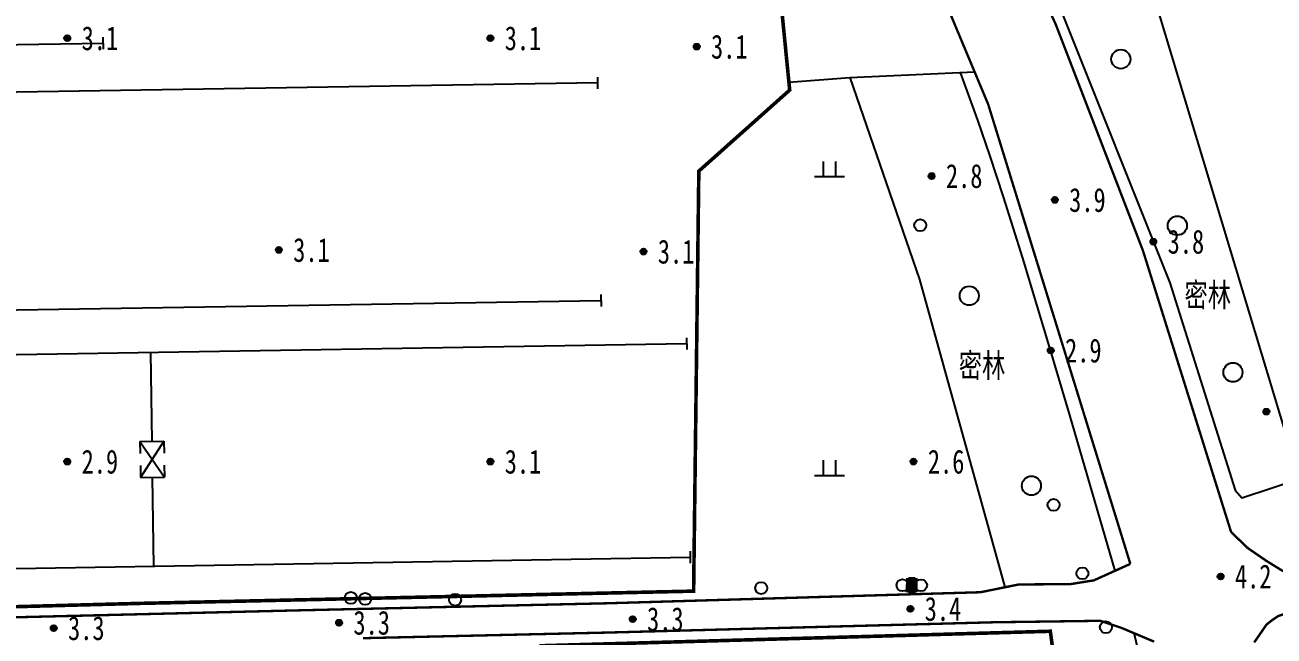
# Model space of a CAD drawing. Header units: metres. Extents: x 494039 to 619385, y 3351420 to 3402703.
# Drawn here: x 588148 to 588357.1, y 3393525.6 to 3393627.9 of the extents above; entities that cross this region are included whole.
import ezdxf
from ezdxf.enums import TextEntityAlignment as Align

# ---------------------------------------------------------------- set-up
doc = ezdxf.new("R2010")
doc.units = ezdxf.units.M
for name, pattern in [('2430', [0]), ('8521', [0]), ('9610', [0])]:
    doc.linetypes.add(name, pattern=pattern)
for name, color, linetype in [('321503', 8, 'Continuous'), ('380201', 8, '2430'), ('420500', 8, 'Continuous'), ('510301', 8, 'Continuous'), ('510402', 8, 'Continuous'), ('720100', 8, 'Continuous'), ('760201', 8, '8521'), ('810100', 8, '9610'), ('810302', 8, 'Continuous'), ('810501', 8, 'Continuous')]:
    doc.layers.add(name, color=color, linetype=linetype)

# ---------------------------------------------------------------- blocks, each defined once
blk = doc.blocks.new('gc170')
at = {"linetype": 'Continuous'}
blk.add_circle((0, 0), 0.5, dxfattribs=at)
blk = doc.blocks.new('p_point')
for radius in [0.25, 0.2, 0.15, 0.1, 0.05]:
    blk.add_circle((0, 0), radius)
blk.add_point((0, 0))
blk = doc.blocks.new('v1')
blk.add_circle((0, 0), 0.8)
blk = doc.blocks.new('vm')
at = {"linetype": 'Continuous'}
for p, q in [((-0.5, 0), (-0.5, 1.3)), ((0.5, 1.3), (0.5, 0)), ((1.25, 0), (-1.25, 0))]:
    blk.add_line(p, q, dxfattribs=at)
blk = doc.blocks.new('GC085')
blk.add_line((0, -0.4), (0, 0.4))
blk = doc.blocks.new('1-3&1-4')
at = {"layer": '321503', "color": 8, "linetype": 'Continuous'}
for p, q in [((588004.3539, 3393622.5996), (588161.0213, 3393624.8257)), ((588243.8247, 3393618.1771), (588009.3976, 3393614.4368)), ((588009.9785, 3393578.0326), (588244.4056, 3393581.7729)), ((588258.7408, 3393574.5533), (588079.1842, 3393571.5738)), ((588168.9625, 3393573.0636), (588169.2093, 3393558.1921)), ((588167.2096, 3393558.1589), (588171.209, 3393558.2253)), ((588167.2096, 3393558.1589), (588171.3085, 3393552.2261)), ((588167.2096, 3393558.1589), (588167.2427, 3393556.1592)), ((588171.209, 3393558.2253), (588167.3091, 3393552.1597)), ((588171.209, 3393558.2253), (588171.2422, 3393556.2255)), ((588167.2759, 3393554.1595), (588167.3091, 3393552.1597)), ((588167.3091, 3393552.1597), (588171.3085, 3393552.2261)), ((588169.5556, 3393537.3215), (588169.3088, 3393552.1929)), ((588171.2754, 3393554.2258), (588171.3085, 3393552.2261)), ((588079.7773, 3393535.8317), (588259.3339, 3393538.8112))]:
    blk.add_line(p, q, dxfattribs=at)
at = {"layer": '380201', "color": 8, "linetype": '2430', "const_width": 0.6, "flags": 128}
for points in [[(588034.3581, 3393563.9933), (588034.8208, 3393563.2685), (588052.6782, 3393553.0784), (588053.8349, 3393533.961), (588062.5833, 3393528.3087), (588167.0508, 3393531.0903), (588259.9218, 3393533.1429), (588260.792, 3393603.4307), (588276.0085, 3393616.9916), (588274.5945, 3393631.2298), (588261.4125, 3393633.5969), (588244.1285, 3393633.4739)], [(588323.0283, 3393501.3366), (588319.6521, 3393526.4294), (588234.3575, 3393524.0064), (588232.8725, 3393470.0719), (588231.8339, 3393426.5545), (588336.2658, 3393430.8512), (588324.1103, 3393492.4245)]]:
    blk.add_lwpolyline(points, dxfattribs=at)
at = {"layer": '420500', "color": 8, "linetype": 'Continuous', "const_width": 0.4, "flags": 128}
for points in [[(588164.1384, 3393842.8314), (588177.8276, 3393826.8354), (588184.0042, 3393819.7398), (588210.6285, 3393787.5425), (588223.8691, 3393770.1534), (588244.652, 3393738.3623), (588265.4422, 3393705.8434), (588274.4337, 3393689.495), (588289.3548, 3393660.3753), (588297.8457, 3393641.8202), (588309.242, 3393614.6257), (588333.0543, 3393537.7042)], [(588319.6836, 3393629.8975), (588320.5181, 3393628.0894), (588335.165, 3393590.1234), (588349.9282, 3393543.023)], [(588475.9699, 3393536.9144), (588367.9686, 3393534.6963), (588362.5595, 3393535.1244), (588358.4981, 3393536.5636), (588355.7482, 3393538.2638), (588352.7108, 3393540.353), (588349.9282, 3393543.023)], [(588333.0543, 3393537.7042), (588326.947, 3393534.9484), (588323.0082, 3393534.3153), (588314.3733, 3393534.2598), (588307.9645, 3393532.96), (588245.4622, 3393531.111), (588194.0404, 3393529.934), (588134.0673, 3393528.4687), (588054.7022, 3393526.0131)], [(588353.7916, 3393524.5578), (588355.8701, 3393527.5645), (588356.873, 3393528.3491), (588357.8632, 3393528.9937), (588358.881, 3393529.3297), (588368.1174, 3393529.6892), (588497.8813, 3393532.3546), (588605.3244, 3393535.0467), (588701.3745, 3393537.3427), (588721.9258, 3393537.9424), (588723.2632, 3393537.5391), (588724.4405, 3393536.7062)], [(588204.5662, 3393525.274), (588245.5834, 3393526.2129), (588310.2891, 3393527.9347), (588328.0426, 3393528.1781), (588331.5832, 3393526.9863), (588337.0429, 3393524.6864)]]:
    blk.add_lwpolyline(points, dxfattribs=at)
at = {"layer": '510402', "color": 8, "linetype": 'Continuous'}
for p, q in [((588295.9149, 3393535.3303), (588295.8978, 3393532.9304)), ((588297.014, 3393535.3225), (588295.9149, 3393535.3303)), ((588296.9969, 3393532.9226), (588297.014, 3393535.3225)), ((588295.8978, 3393532.9304), (588296.9969, 3393532.9226))]:
    blk.add_line(p, q, dxfattribs=at)
at = {"layer": '510402', "color": 8, "linetype": 'Continuous', "const_width": 2.4, "flags": 128}
blk.add_lwpolyline([(588297.4559, 3393534.1193), (588295.4559, 3393534.1336)], dxfattribs=at)
at = {"layer": '760201', "color": 8, "linetype": '8521', "flags": 128}
for points in [[(588321.4003, 3393630.349), (588339.667, 3393584.7157), (588350.5974, 3393550.0229), (588351.7318, 3393548.7815), (588361.3926, 3393551.9464)], [(588330.5352, 3393536.5675), (588322.9322, 3393562.6105), (588319.8739, 3393572.9008), (588315.0377, 3393588.8832), (588311.8254, 3393599.1235), (588309.5916, 3393605.9197), (588307.4981, 3393611.9496), (588304.6353, 3393619.9503)], [(588351.7315, 3393429.7625), (588349.92, 3393441.2163), (588348.2818, 3393452.1115), (588347.3604, 3393458.9222), (588345.4267, 3393474.5379), (588344.6328, 3393479.8808), (588344.122, 3393482.7806), (588343.6212, 3393485.2822), (588342.5914, 3393489.8476), (588337.9121, 3393508.447), (588333.6963, 3393526.0962)]]:
    blk.add_lwpolyline(points, dxfattribs=at)
at = {"layer": '810100', "color": 8, "linetype": '9610', "flags": 128}
for points in [[(588361.3926, 3393551.9464), (588336.8197, 3393633.3528)], [(588275.8762, 3393618.3236), (588286.0617, 3393619.0688), (588306.9643, 3393620.0608)], [(588286.0617, 3393619.0688), (588297.7303, 3393585.2838), (588312.0091, 3393533.7803)]]:
    blk.add_lwpolyline(points, dxfattribs=at)
at = {"layer": '321503', "color": 8, "linetype": 'Continuous', "xscale": 2.5, "yscale": 2.5}
for p, rotation in [((588161.0213, 3393624.8257), 180.8140656706366), ((588243.8247, 3393618.1771), 180.9140804209295), ((588244.4056, 3393581.7729), 180.9140804209295), ((588258.7408, 3393574.5533), 180.9506590628905), ((588259.3339, 3393538.8112), 180.9506590628905)]:
    blk.add_blockref('GC085', p, dxfattribs=dict(at, rotation=rotation))
at = {"layer": '510301', "color": 8, "linetype": 'Continuous', "xscale": 2, "yscale": 2}
for p in [(588297.8765, 3393594.3629, 11.7352), (588320.1996, 3393547.564, 9.0268), (588325.0229, 3393536.1205, 4.8598), (588271.2379, 3393533.6529, 4.1157), (588202.5187, 3393532.0208, 6.4581), (588204.9137, 3393531.8466, 6.5296), (588219.982, 3393531.7081, 6.3153), (588328.9654, 3393527.1075, 4.458)]:
    blk.add_blockref('gc170', p, dxfattribs=at)
at = {"layer": '510402', "color": 8, "linetype": 'Continuous', "xscale": 2, "yscale": 2}
for p in [(588294.9064, 3393534.1375), (588298.0054, 3393534.1154)]:
    blk.add_blockref('gc170', p, dxfattribs=at)
at = {"layer": '720100', "color": 8, "linetype": 'Continuous', "xscale": 2, "yscale": 2, "zscale": 2}
for p in [(588155.0343, 3393625.6694, 3.1053), (588225.8891, 3393625.6695, 3.1281), (588260.4347, 3393624.2544, 3.1142), (588299.7681, 3393602.6083, 2.8383), (588320.402, 3393598.6047, 3.9155), (588336.903, 3393591.6207, 3.7993), (588190.4616, 3393590.2421, 3.1337), (588251.5242, 3393589.9571, 3.1329), (588319.7147, 3393573.4137, 2.904), (588355.8293, 3393563.1774, 3.0771), (588155.0342, 3393554.8146, 2.9213), (588225.8889, 3393554.8147, 3.0784), (588296.7437, 3393554.8149, 2.5812), (588348.1669, 3393535.6006, 4.2463), (588296.2177, 3393530.1754, 3.3674), (588152.7599, 3393526.9539, 3.2689), (588200.5491, 3393527.8625, 3.2749), (588249.7204, 3393528.4592, 3.3245)]:
    blk.add_blockref('p_point', p, dxfattribs=at)
at = {"layer": '810302', "color": 8, "linetype": 'Continuous', "xscale": 2, "yscale": 2}
for p in [(588282.6887, 3393602.4577), (588282.6887, 3393552.4577)]:
    blk.add_blockref('vm', p, dxfattribs=at)
at = {"layer": '810501', "color": 8, "linetype": 'Continuous', "xscale": 2, "yscale": 2}
for p in [(588331.456, 3393622.1694, 3.8955), (588340.9244, 3393594.307, 3.8955), (588306.0753, 3393582.573, 4.0181), (588350.2377, 3393569.7537, 3.8955), (588316.4896, 3393550.7881, 3.8991)]:
    blk.add_blockref('v1', p, dxfattribs=at)
at = {"color": 8, "linetype": 'Continuous', "width": 0.75}
for p in [(588346.0113, 3393582.804), (588308.2173, 3393571.0205)]:
    blk.add_text('密林', height=4, dxfattribs=at).set_placement(p, align=Align.MIDDLE)
at = {"layer": '720100', "color": 8, "width": 0.75}
for s, p in [('3.1', (588157.4343, 3393625.6694, 3.1053)), ('3.1', (588228.2891, 3393625.6695, 3.1281)), ('3.1', (588262.8347, 3393624.2544, 3.1142)), ('2.8', (588302.1681, 3393602.6083, 2.8383)), ('3.9', (588322.802, 3393598.6047, 3.9155)), ('3.1', (588192.8616, 3393590.2421, 3.1337)), ('3.8', (588339.303, 3393591.6207, 3.7993)), ('3.1', (588253.9242, 3393589.9571, 3.1329)), ('2.9', (588322.1147, 3393573.4137, 2.904)), ('2.9', (588157.4342, 3393554.8146, 2.9213)), ('3.1', (588228.2889, 3393554.8147, 3.0784)), ('2.6', (588299.1437, 3393554.8149, 2.5812)), ('4.2', (588350.5669, 3393535.6006, 4.2463)), ('3.4', (588298.6177, 3393530.1754, 3.3674)), ('3.3', (588202.9491, 3393527.8625, 3.2749)), ('3.3', (588252.1204, 3393528.4592, 3.3245)), ('3.3', (588155.1599, 3393526.9539, 3.2689))]:
    blk.add_text(s, height=4, dxfattribs=at).set_placement(p, align=Align.MIDDLE_LEFT)

msp = doc.modelspace()

# ---------------------------------------------------------------- block references
msp.add_blockref('1-3&1-4', (0, 0))

doc.saveas('drawing.dxf')
